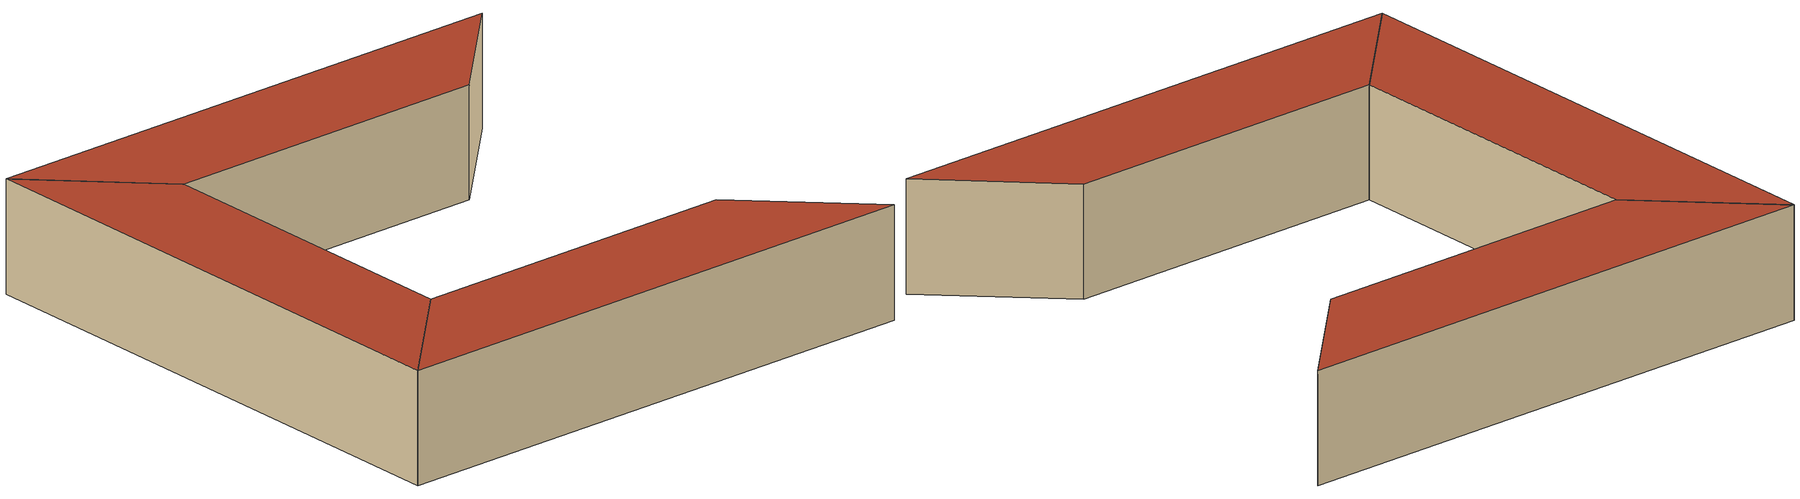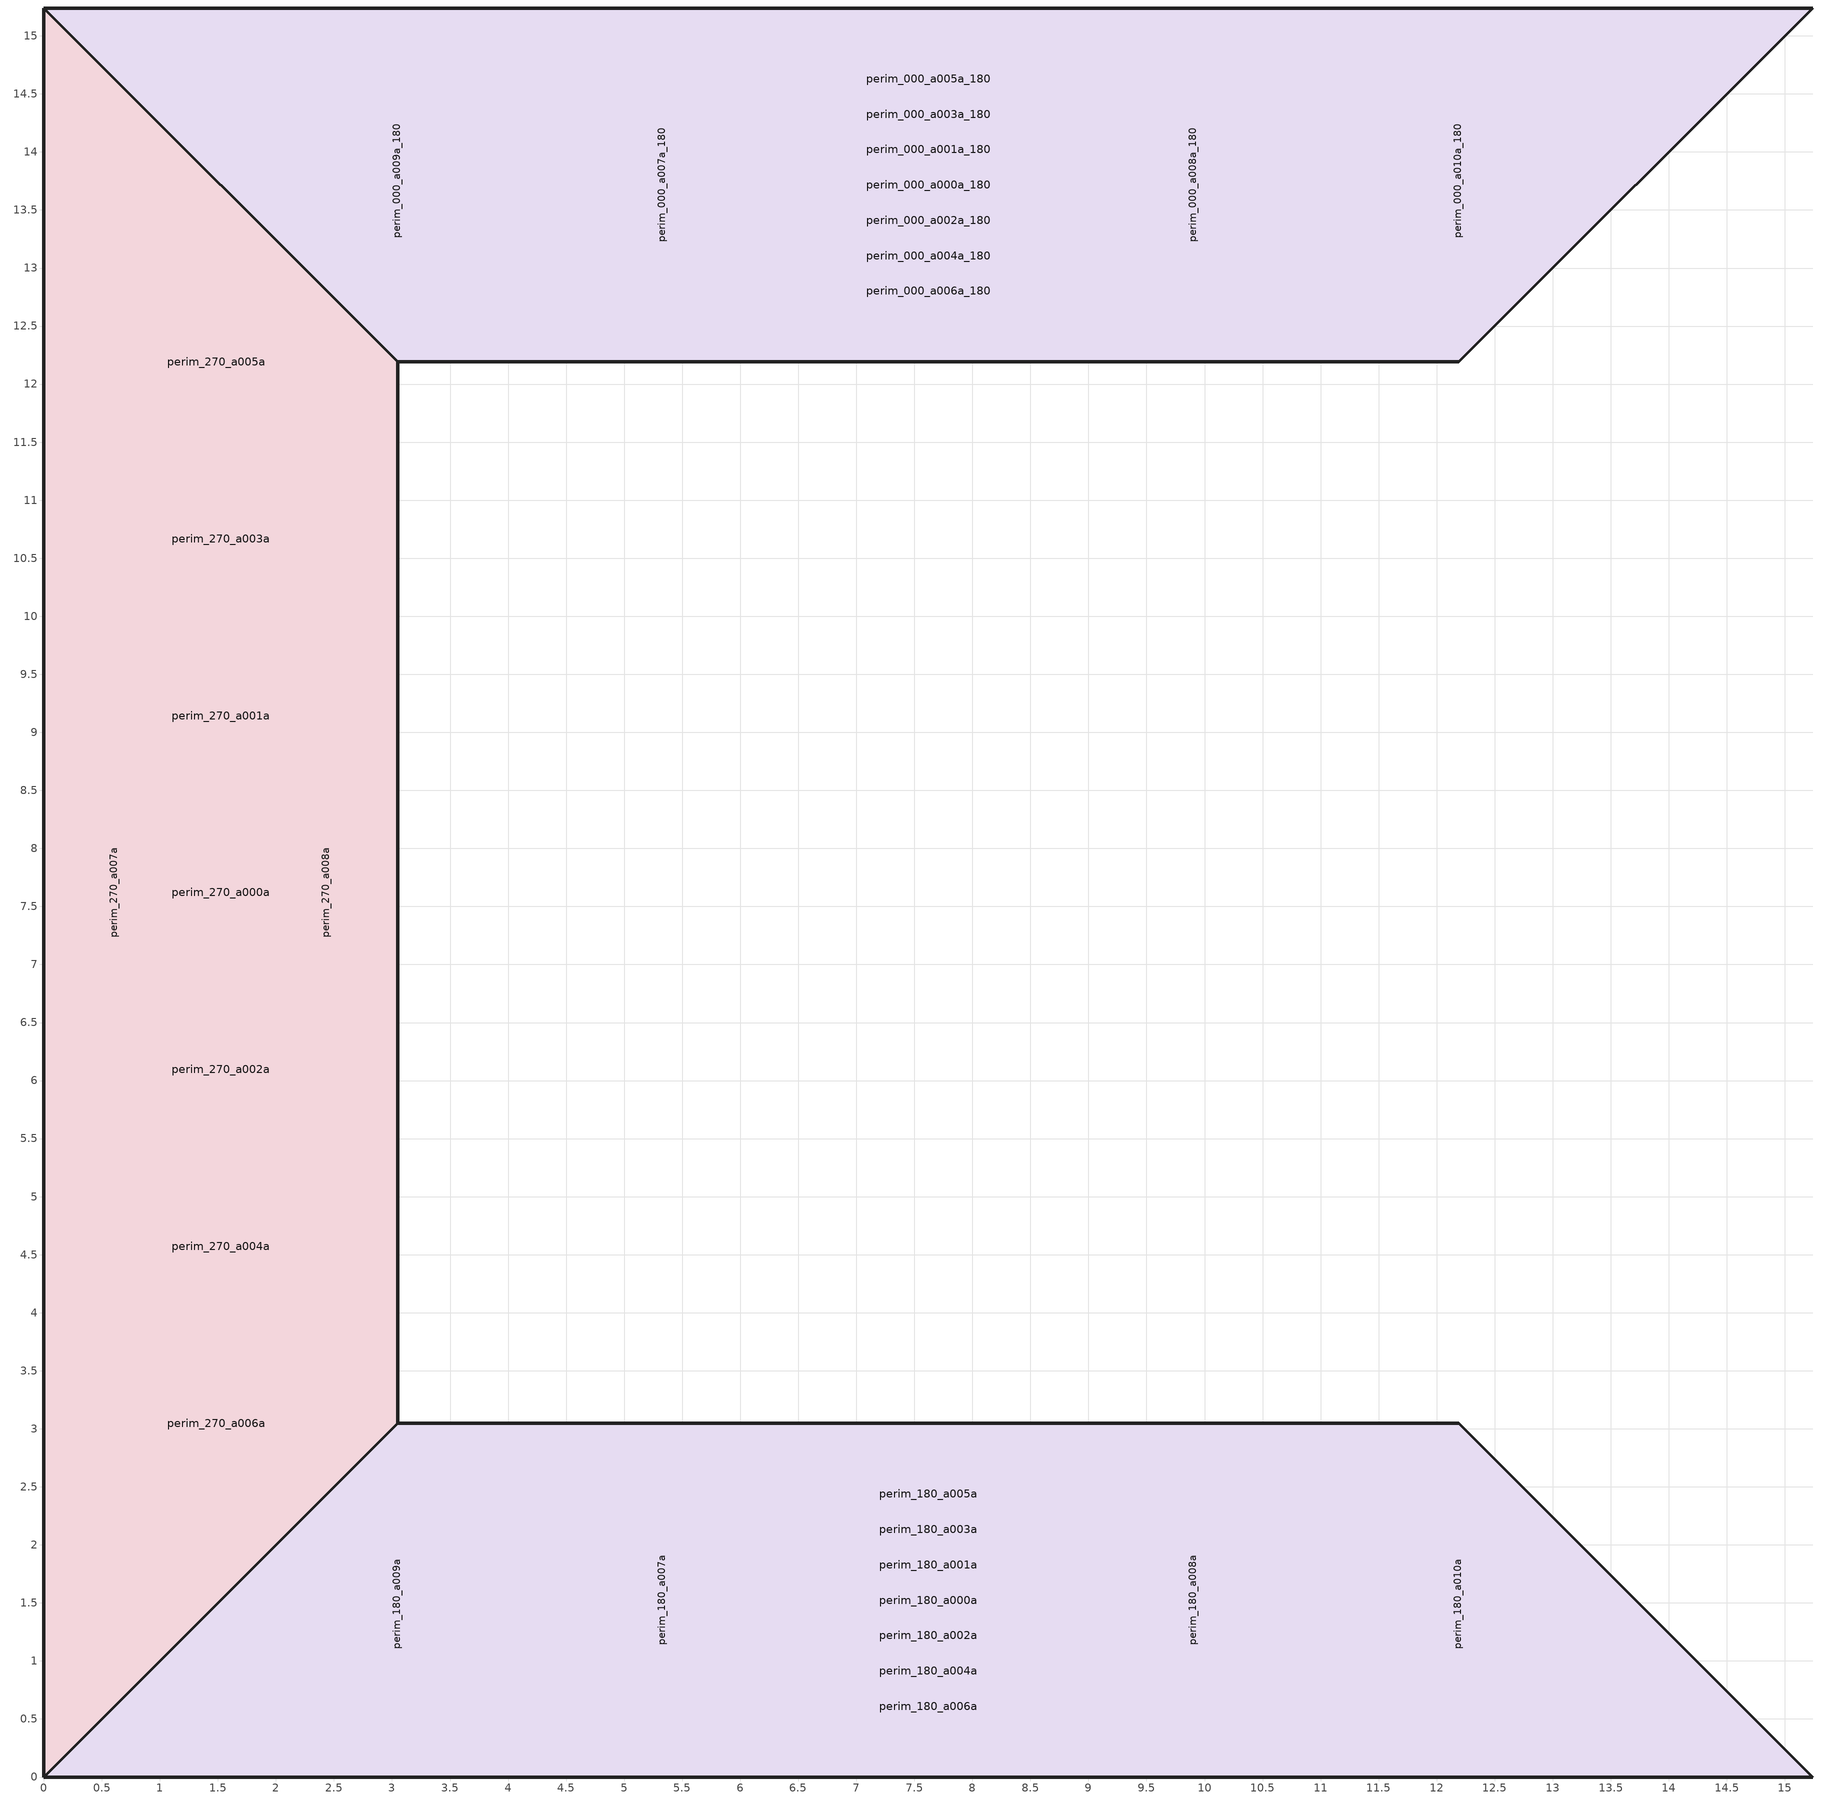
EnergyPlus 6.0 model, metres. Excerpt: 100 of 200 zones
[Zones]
perim_270_a000a
 floor ground (Exterior Floor): 0,15.24 3.05,12.19 3.05,3.05 0,0 z0
 wall outside (Exterior Wall): 0,0 3.05,3.05 3.05,12.19 0,15.24 0,0 z0:3.05
 roof outside (Exterior Roof): 0,0 3.05,3.05 3.05,12.19 0,15.24 z3.05
perim_000_a000a_180
 floor ground (Exterior Floor): 15.24,15.24 12.19,12.19 3.05,12.19 0,15.24 z0
 wall outside (Exterior Wall): 3.05,12.19 12.19,12.19 15.24,15.24 0,15.24 3.05,12.19 z0:3.05
 roof outside (Exterior Roof): 12.19,12.19 15.24,15.24 0,15.24 3.05,12.19 z3.05
perim_180_a000a
 floor ground (Exterior Floor): 12.19,3.05 15.24,0 0,0 3.05,3.05 z0
 wall outside (Exterior Wall): 12.19,3.05 3.05,3.05 0,0 15.24,0 12.19,3.05 z0:3.05
 roof outside (Exterior Roof): 15.24,0 12.19,3.05 3.05,3.05 0,0 z3.05
perim_270_a001a
 floor ground (Exterior Floor): 0,15.24 3.05,12.19 3.05,3.05 0,0 z0
 wall outside (Exterior Wall): 0,0 3.05,3.05 3.05,12.19 0,15.24 0,0 z0:3.05
 roof outside (Exterior Roof): 0,0 3.05,3.05 3.05,12.19 0,15.24 z3.05
perim_000_a001a_180
 floor ground (Exterior Floor): 15.24,15.24 12.19,12.19 3.05,12.19 0,15.24 z0
 wall outside (Exterior Wall): 3.05,12.19 12.19,12.19 15.24,15.24 0,15.24 3.05,12.19 z0:3.05
 roof outside (Exterior Roof): 12.19,12.19 15.24,15.24 0,15.24 3.05,12.19 z3.05
perim_180_a001a
 floor ground (Exterior Floor): 12.19,3.05 15.24,0 0,0 3.05,3.05 z0
 wall outside (Exterior Wall): 12.19,3.05 3.05,3.05 0,0 15.24,0 12.19,3.05 z0:3.05
 roof outside (Exterior Roof): 15.24,0 12.19,3.05 3.05,3.05 0,0 z3.05
perim_270_a002a
 floor ground (Exterior Floor): 0,15.24 3.05,12.19 3.05,3.05 0,0 z0
 wall outside (Exterior Wall): 0,0 3.05,3.05 3.05,12.19 0,15.24 0,0 z0:3.05
 roof outside (Exterior Roof): 0,0 3.05,3.05 3.05,12.19 0,15.24 z3.05
perim_000_a002a_180
 floor ground (Exterior Floor): 15.24,15.24 12.19,12.19 3.05,12.19 0,15.24 z0
 wall outside (Exterior Wall): 3.05,12.19 12.19,12.19 15.24,15.24 0,15.24 3.05,12.19 z0:3.05
 roof outside (Exterior Roof): 12.19,12.19 15.24,15.24 0,15.24 3.05,12.19 z3.05
perim_180_a002a
 floor ground (Exterior Floor): 12.19,3.05 15.24,0 0,0 3.05,3.05 z0
 wall outside (Exterior Wall): 12.19,3.05 3.05,3.05 0,0 15.24,0 12.19,3.05 z0:3.05
 roof outside (Exterior Roof): 15.24,0 12.19,3.05 3.05,3.05 0,0 z3.05
perim_270_a003a
 floor ground (Exterior Floor): 0,15.24 3.05,12.19 3.05,3.05 0,0 z0
 wall outside (Exterior Wall): 0,0 3.05,3.05 3.05,12.19 0,15.24 0,0 z0:3.05
 roof outside (Exterior Roof): 0,0 3.05,3.05 3.05,12.19 0,15.24 z3.05
perim_000_a003a_180
 floor ground (Exterior Floor): 15.24,15.24 12.19,12.19 3.05,12.19 0,15.24 z0
 wall outside (Exterior Wall): 3.05,12.19 12.19,12.19 15.24,15.24 0,15.24 3.05,12.19 z0:3.05
 roof outside (Exterior Roof): 12.19,12.19 15.24,15.24 0,15.24 3.05,12.19 z3.05
perim_180_a003a
 floor ground (Exterior Floor): 12.19,3.05 15.24,0 0,0 3.05,3.05 z0
 wall outside (Exterior Wall): 12.19,3.05 3.05,3.05 0,0 15.24,0 12.19,3.05 z0:3.05
 roof outside (Exterior Roof): 15.24,0 12.19,3.05 3.05,3.05 0,0 z3.05
perim_270_a004a
 floor ground (Exterior Floor): 0,15.24 3.05,12.19 3.05,3.05 0,0 z0
 wall outside (Exterior Wall): 0,0 3.05,3.05 3.05,12.19 0,15.24 0,0 z0:3.05
 roof outside (Exterior Roof): 0,0 3.05,3.05 3.05,12.19 0,15.24 z3.05
perim_000_a004a_180
 floor ground (Exterior Floor): 15.24,15.24 12.19,12.19 3.05,12.19 0,15.24 z0
 wall outside (Exterior Wall): 3.05,12.19 12.19,12.19 15.24,15.24 0,15.24 3.05,12.19 z0:3.05
 roof outside (Exterior Roof): 12.19,12.19 15.24,15.24 0,15.24 3.05,12.19 z3.05
perim_180_a004a
 floor ground (Exterior Floor): 12.19,3.05 15.24,0 0,0 3.05,3.05 z0
 wall outside (Exterior Wall): 12.19,3.05 3.05,3.05 0,0 15.24,0 12.19,3.05 z0:3.05
 roof outside (Exterior Roof): 15.24,0 12.19,3.05 3.05,3.05 0,0 z3.05
perim_270_a005a
 floor ground (Exterior Floor): 0,15.24 3.05,12.19 3.05,3.05 0,0 z0
 wall outside (Exterior Wall): 0,0 3.05,3.05 3.05,12.19 0,15.24 0,0 z0:3.05
 roof outside (Exterior Roof): 0,0 3.05,3.05 3.05,12.19 0,15.24 z3.05
perim_000_a005a_180
 floor ground (Exterior Floor): 15.24,15.24 12.19,12.19 3.05,12.19 0,15.24 z0
 wall outside (Exterior Wall): 3.05,12.19 12.19,12.19 15.24,15.24 0,15.24 3.05,12.19 z0:3.05
 roof outside (Exterior Roof): 12.19,12.19 15.24,15.24 0,15.24 3.05,12.19 z3.05
perim_180_a005a
 floor ground (Exterior Floor): 12.19,3.05 15.24,0 0,0 3.05,3.05 z0
 wall outside (Exterior Wall): 12.19,3.05 3.05,3.05 0,0 15.24,0 12.19,3.05 z0:3.05
 roof outside (Exterior Roof): 15.24,0 12.19,3.05 3.05,3.05 0,0 z3.05
perim_270_a006a
 floor ground (Exterior Floor): 0,15.24 3.05,12.19 3.05,3.05 0,0 z0
 wall outside (Exterior Wall): 0,0 3.05,3.05 3.05,12.19 0,15.24 0,0 z0:3.05
 roof outside (Exterior Roof): 0,0 3.05,3.05 3.05,12.19 0,15.24 z3.05
perim_000_a006a_180
 floor ground (Exterior Floor): 15.24,15.24 12.19,12.19 3.05,12.19 0,15.24 z0
 wall outside (Exterior Wall): 3.05,12.19 12.19,12.19 15.24,15.24 0,15.24 3.05,12.19 z0:3.05
 roof outside (Exterior Roof): 12.19,12.19 15.24,15.24 0,15.24 3.05,12.19 z3.05
perim_180_a006a
 floor ground (Exterior Floor): 12.19,3.05 15.24,0 0,0 3.05,3.05 z0
 wall outside (Exterior Wall): 12.19,3.05 3.05,3.05 0,0 15.24,0 12.19,3.05 z0:3.05
 roof outside (Exterior Roof): 15.24,0 12.19,3.05 3.05,3.05 0,0 z3.05
perim_270_a007a
 floor ground (Exterior Floor): 0,15.24 3.05,12.19 3.05,3.05 0,0 z0
 wall outside (Exterior Wall): 0,0 3.05,3.05 3.05,12.19 0,15.24 0,0 z0:3.05
 roof outside (Exterior Roof): 0,0 3.05,3.05 3.05,12.19 0,15.24 z3.05
perim_000_a007a_180
 floor ground (Exterior Floor): 15.24,15.24 12.19,12.19 3.05,12.19 0,15.24 z0
 wall outside (Exterior Wall): 3.05,12.19 12.19,12.19 15.24,15.24 0,15.24 3.05,12.19 z0:3.05
 roof outside (Exterior Roof): 12.19,12.19 15.24,15.24 0,15.24 3.05,12.19 z3.05
perim_180_a007a
 floor ground (Exterior Floor): 12.19,3.05 15.24,0 0,0 3.05,3.05 z0
 wall outside (Exterior Wall): 12.19,3.05 3.05,3.05 0,0 15.24,0 12.19,3.05 z0:3.05
 roof outside (Exterior Roof): 15.24,0 12.19,3.05 3.05,3.05 0,0 z3.05
perim_270_a008a
 floor ground (Exterior Floor): 0,15.24 3.05,12.19 3.05,3.05 0,0 z0
 wall outside (Exterior Wall): 0,0 3.05,3.05 3.05,12.19 0,15.24 0,0 z0:3.05
 roof outside (Exterior Roof): 0,0 3.05,3.05 3.05,12.19 0,15.24 z3.05
perim_000_a008a_180
 floor ground (Exterior Floor): 15.24,15.24 12.19,12.19 3.05,12.19 0,15.24 z0
 wall outside (Exterior Wall): 3.05,12.19 12.19,12.19 15.24,15.24 0,15.24 3.05,12.19 z0:3.05
 roof outside (Exterior Roof): 12.19,12.19 15.24,15.24 0,15.24 3.05,12.19 z3.05
perim_180_a008a
 floor ground (Exterior Floor): 12.19,3.05 15.24,0 0,0 3.05,3.05 z0
 wall outside (Exterior Wall): 12.19,3.05 3.05,3.05 0,0 15.24,0 12.19,3.05 z0:3.05
 roof outside (Exterior Roof): 15.24,0 12.19,3.05 3.05,3.05 0,0 z3.05
perim_270_a009a
 floor ground (Exterior Floor): 0,15.24 3.05,12.19 3.05,3.05 0,0 z0
 wall outside (Exterior Wall): 0,0 3.05,3.05 3.05,12.19 0,15.24 0,0 z0:3.05
 roof outside (Exterior Roof): 0,0 3.05,3.05 3.05,12.19 0,15.24 z3.05
perim_000_a009a_180
 floor ground (Exterior Floor): 15.24,15.24 12.19,12.19 3.05,12.19 0,15.24 z0
 wall outside (Exterior Wall): 3.05,12.19 12.19,12.19 15.24,15.24 0,15.24 3.05,12.19 z0:3.05
 roof outside (Exterior Roof): 12.19,12.19 15.24,15.24 0,15.24 3.05,12.19 z3.05
perim_180_a009a
 floor ground (Exterior Floor): 12.19,3.05 15.24,0 0,0 3.05,3.05 z0
 wall outside (Exterior Wall): 12.19,3.05 3.05,3.05 0,0 15.24,0 12.19,3.05 z0:3.05
 roof outside (Exterior Roof): 15.24,0 12.19,3.05 3.05,3.05 0,0 z3.05
perim_270_a010a
 floor ground (Exterior Floor): 0,15.24 3.05,12.19 3.05,3.05 0,0 z0
 wall outside (Exterior Wall): 0,0 3.05,3.05 3.05,12.19 0,15.24 0,0 z0:3.05
 roof outside (Exterior Roof): 0,0 3.05,3.05 3.05,12.19 0,15.24 z3.05
perim_000_a010a_180
 floor ground (Exterior Floor): 15.24,15.24 12.19,12.19 3.05,12.19 0,15.24 z0
 wall outside (Exterior Wall): 3.05,12.19 12.19,12.19 15.24,15.24 0,15.24 3.05,12.19 z0:3.05
 roof outside (Exterior Roof): 12.19,12.19 15.24,15.24 0,15.24 3.05,12.19 z3.05
perim_180_a010a
 floor ground (Exterior Floor): 12.19,3.05 15.24,0 0,0 3.05,3.05 z0
 wall outside (Exterior Wall): 12.19,3.05 3.05,3.05 0,0 15.24,0 12.19,3.05 z0:3.05
 roof outside (Exterior Roof): 15.24,0 12.19,3.05 3.05,3.05 0,0 z3.05
perim_270_a011a
 floor ground (Exterior Floor): 0,15.24 3.05,12.19 3.05,3.05 0,0 z0
 wall outside (Exterior Wall): 0,0 3.05,3.05 3.05,12.19 0,15.24 0,0 z0:3.05
 roof outside (Exterior Roof): 0,0 3.05,3.05 3.05,12.19 0,15.24 z3.05
perim_000_a011a_180
 floor ground (Exterior Floor): 15.24,15.24 12.19,12.19 3.05,12.19 0,15.24 z0
 wall outside (Exterior Wall): 3.05,12.19 12.19,12.19 15.24,15.24 0,15.24 3.05,12.19 z0:3.05
 roof outside (Exterior Roof): 12.19,12.19 15.24,15.24 0,15.24 3.05,12.19 z3.05
perim_180_a011a
 floor ground (Exterior Floor): 12.19,3.05 15.24,0 0,0 3.05,3.05 z0
 wall outside (Exterior Wall): 12.19,3.05 3.05,3.05 0,0 15.24,0 12.19,3.05 z0:3.05
 roof outside (Exterior Roof): 15.24,0 12.19,3.05 3.05,3.05 0,0 z3.05
perim_270_a012a
 floor ground (Exterior Floor): 0,15.24 3.05,12.19 3.05,3.05 0,0 z0
 wall outside (Exterior Wall): 0,0 3.05,3.05 3.05,12.19 0,15.24 0,0 z0:3.05
 roof outside (Exterior Roof): 0,0 3.05,3.05 3.05,12.19 0,15.24 z3.05
perim_000_a012a_180
 floor ground (Exterior Floor): 15.24,15.24 12.19,12.19 3.05,12.19 0,15.24 z0
 wall outside (Exterior Wall): 3.05,12.19 12.19,12.19 15.24,15.24 0,15.24 3.05,12.19 z0:3.05
 roof outside (Exterior Roof): 12.19,12.19 15.24,15.24 0,15.24 3.05,12.19 z3.05
perim_180_a012a
 floor ground (Exterior Floor): 12.19,3.05 15.24,0 0,0 3.05,3.05 z0
 wall outside (Exterior Wall): 12.19,3.05 3.05,3.05 0,0 15.24,0 12.19,3.05 z0:3.05
 roof outside (Exterior Roof): 15.24,0 12.19,3.05 3.05,3.05 0,0 z3.05
perim_270_a013a
 floor ground (Exterior Floor): 0,15.24 3.05,12.19 3.05,3.05 0,0 z0
 wall outside (Exterior Wall): 0,0 3.05,3.05 3.05,12.19 0,15.24 0,0 z0:3.05
 roof outside (Exterior Roof): 0,0 3.05,3.05 3.05,12.19 0,15.24 z3.05
perim_000_a013a_180
 floor ground (Exterior Floor): 15.24,15.24 12.19,12.19 3.05,12.19 0,15.24 z0
 wall outside (Exterior Wall): 3.05,12.19 12.19,12.19 15.24,15.24 0,15.24 3.05,12.19 z0:3.05
 roof outside (Exterior Roof): 12.19,12.19 15.24,15.24 0,15.24 3.05,12.19 z3.05
perim_180_a013a
 floor ground (Exterior Floor): 12.19,3.05 15.24,0 0,0 3.05,3.05 z0
 wall outside (Exterior Wall): 12.19,3.05 3.05,3.05 0,0 15.24,0 12.19,3.05 z0:3.05
 roof outside (Exterior Roof): 15.24,0 12.19,3.05 3.05,3.05 0,0 z3.05
perim_270_a014a
 floor ground (Exterior Floor): 0,15.24 3.05,12.19 3.05,3.05 0,0 z0
 wall outside (Exterior Wall): 0,0 3.05,3.05 3.05,12.19 0,15.24 0,0 z0:3.05
 roof outside (Exterior Roof): 0,0 3.05,3.05 3.05,12.19 0,15.24 z3.05
perim_000_a014a_180
 floor ground (Exterior Floor): 15.24,15.24 12.19,12.19 3.05,12.19 0,15.24 z0
 wall outside (Exterior Wall): 3.05,12.19 12.19,12.19 15.24,15.24 0,15.24 3.05,12.19 z0:3.05
 roof outside (Exterior Roof): 12.19,12.19 15.24,15.24 0,15.24 3.05,12.19 z3.05
perim_180_a014a
 floor ground (Exterior Floor): 12.19,3.05 15.24,0 0,0 3.05,3.05 z0
 wall outside (Exterior Wall): 12.19,3.05 3.05,3.05 0,0 15.24,0 12.19,3.05 z0:3.05
 roof outside (Exterior Roof): 15.24,0 12.19,3.05 3.05,3.05 0,0 z3.05
perim_270_a015a
 floor ground (Exterior Floor): 0,15.24 3.05,12.19 3.05,3.05 0,0 z0
 wall outside (Exterior Wall): 0,0 3.05,3.05 3.05,12.19 0,15.24 0,0 z0:3.05
 roof outside (Exterior Roof): 0,0 3.05,3.05 3.05,12.19 0,15.24 z3.05
perim_000_a015a_180
 floor ground (Exterior Floor): 15.24,15.24 12.19,12.19 3.05,12.19 0,15.24 z0
 wall outside (Exterior Wall): 3.05,12.19 12.19,12.19 15.24,15.24 0,15.24 3.05,12.19 z0:3.05
 roof outside (Exterior Roof): 12.19,12.19 15.24,15.24 0,15.24 3.05,12.19 z3.05
perim_180_a015a
 floor ground (Exterior Floor): 12.19,3.05 15.24,0 0,0 3.05,3.05 z0
 wall outside (Exterior Wall): 12.19,3.05 3.05,3.05 0,0 15.24,0 12.19,3.05 z0:3.05
 roof outside (Exterior Roof): 15.24,0 12.19,3.05 3.05,3.05 0,0 z3.05
perim_270_a016a
 floor ground (Exterior Floor): 0,15.24 3.05,12.19 3.05,3.05 0,0 z0
 wall outside (Exterior Wall): 0,0 3.05,3.05 3.05,12.19 0,15.24 0,0 z0:3.05
 roof outside (Exterior Roof): 0,0 3.05,3.05 3.05,12.19 0,15.24 z3.05
perim_000_a016a_180
 floor ground (Exterior Floor): 15.24,15.24 12.19,12.19 3.05,12.19 0,15.24 z0
 wall outside (Exterior Wall): 3.05,12.19 12.19,12.19 15.24,15.24 0,15.24 3.05,12.19 z0:3.05
 roof outside (Exterior Roof): 12.19,12.19 15.24,15.24 0,15.24 3.05,12.19 z3.05
perim_180_a016a
 floor ground (Exterior Floor): 12.19,3.05 15.24,0 0,0 3.05,3.05 z0
 wall outside (Exterior Wall): 12.19,3.05 3.05,3.05 0,0 15.24,0 12.19,3.05 z0:3.05
 roof outside (Exterior Roof): 15.24,0 12.19,3.05 3.05,3.05 0,0 z3.05
perim_270_a017a
 floor ground (Exterior Floor): 0,15.24 3.05,12.19 3.05,3.05 0,0 z0
 wall outside (Exterior Wall): 0,0 3.05,3.05 3.05,12.19 0,15.24 0,0 z0:3.05
 roof outside (Exterior Roof): 0,0 3.05,3.05 3.05,12.19 0,15.24 z3.05
perim_000_a017a_180
 floor ground (Exterior Floor): 15.24,15.24 12.19,12.19 3.05,12.19 0,15.24 z0
 wall outside (Exterior Wall): 3.05,12.19 12.19,12.19 15.24,15.24 0,15.24 3.05,12.19 z0:3.05
 roof outside (Exterior Roof): 12.19,12.19 15.24,15.24 0,15.24 3.05,12.19 z3.05
perim_180_a017a
 floor ground (Exterior Floor): 12.19,3.05 15.24,0 0,0 3.05,3.05 z0
 wall outside (Exterior Wall): 12.19,3.05 3.05,3.05 0,0 15.24,0 12.19,3.05 z0:3.05
 roof outside (Exterior Roof): 15.24,0 12.19,3.05 3.05,3.05 0,0 z3.05
perim_270_a018a
 floor ground (Exterior Floor): 0,15.24 3.05,12.19 3.05,3.05 0,0 z0
 wall outside (Exterior Wall): 0,0 3.05,3.05 3.05,12.19 0,15.24 0,0 z0:3.05
 roof outside (Exterior Roof): 0,0 3.05,3.05 3.05,12.19 0,15.24 z3.05
perim_000_a018a_180
 floor ground (Exterior Floor): 15.24,15.24 12.19,12.19 3.05,12.19 0,15.24 z0
 wall outside (Exterior Wall): 3.05,12.19 12.19,12.19 15.24,15.24 0,15.24 3.05,12.19 z0:3.05
 roof outside (Exterior Roof): 12.19,12.19 15.24,15.24 0,15.24 3.05,12.19 z3.05
perim_180_a018a
 floor ground (Exterior Floor): 12.19,3.05 15.24,0 0,0 3.05,3.05 z0
 wall outside (Exterior Wall): 12.19,3.05 3.05,3.05 0,0 15.24,0 12.19,3.05 z0:3.05
 roof outside (Exterior Roof): 15.24,0 12.19,3.05 3.05,3.05 0,0 z3.05
perim_270_a019a
 floor ground (Exterior Floor): 0,15.24 3.05,12.19 3.05,3.05 0,0 z0
 wall outside (Exterior Wall): 0,0 3.05,3.05 3.05,12.19 0,15.24 0,0 z0:3.05
 roof outside (Exterior Roof): 0,0 3.05,3.05 3.05,12.19 0,15.24 z3.05
perim_000_a019a_180
 floor ground (Exterior Floor): 15.24,15.24 12.19,12.19 3.05,12.19 0,15.24 z0
 wall outside (Exterior Wall): 3.05,12.19 12.19,12.19 15.24,15.24 0,15.24 3.05,12.19 z0:3.05
 roof outside (Exterior Roof): 12.19,12.19 15.24,15.24 0,15.24 3.05,12.19 z3.05
perim_180_a019a
 floor ground (Exterior Floor): 12.19,3.05 15.24,0 0,0 3.05,3.05 z0
 wall outside (Exterior Wall): 12.19,3.05 3.05,3.05 0,0 15.24,0 12.19,3.05 z0:3.05
 roof outside (Exterior Roof): 15.24,0 12.19,3.05 3.05,3.05 0,0 z3.05
perim_270_a020a
 floor ground (Exterior Floor): 0,15.24 3.05,12.19 3.05,3.05 0,0 z0
 wall outside (Exterior Wall): 0,0 3.05,3.05 3.05,12.19 0,15.24 0,0 z0:3.05
 roof outside (Exterior Roof): 0,0 3.05,3.05 3.05,12.19 0,15.24 z3.05
perim_000_a020a_180
 floor ground (Exterior Floor): 15.24,15.24 12.19,12.19 3.05,12.19 0,15.24 z0
 wall outside (Exterior Wall): 3.05,12.19 12.19,12.19 15.24,15.24 0,15.24 3.05,12.19 z0:3.05
 roof outside (Exterior Roof): 12.19,12.19 15.24,15.24 0,15.24 3.05,12.19 z3.05
perim_270_a021a
 floor ground (Exterior Floor): 0,15.24 3.05,12.19 3.05,3.05 0,0 z0
 wall outside (Exterior Wall): 0,0 3.05,3.05 3.05,12.19 0,15.24 0,0 z0:3.05
 roof outside (Exterior Roof): 0,0 3.05,3.05 3.05,12.19 0,15.24 z3.05
perim_000_a021a_180
 floor ground (Exterior Floor): 15.24,15.24 12.19,12.19 3.05,12.19 0,15.24 z0
 wall outside (Exterior Wall): 3.05,12.19 12.19,12.19 15.24,15.24 0,15.24 3.05,12.19 z0:3.05
 roof outside (Exterior Roof): 12.19,12.19 15.24,15.24 0,15.24 3.05,12.19 z3.05
perim_270_a022a
 floor ground (Exterior Floor): 0,15.24 3.05,12.19 3.05,3.05 0,0 z0
 wall outside (Exterior Wall): 0,0 3.05,3.05 3.05,12.19 0,15.24 0,0 z0:3.05
 roof outside (Exterior Roof): 0,0 3.05,3.05 3.05,12.19 0,15.24 z3.05
perim_000_a022a_180
 floor ground (Exterior Floor): 15.24,15.24 12.19,12.19 3.05,12.19 0,15.24 z0
 wall outside (Exterior Wall): 3.05,12.19 12.19,12.19 15.24,15.24 0,15.24 3.05,12.19 z0:3.05
 roof outside (Exterior Roof): 12.19,12.19 15.24,15.24 0,15.24 3.05,12.19 z3.05
perim_270_a023a
 floor ground (Exterior Floor): 0,15.24 3.05,12.19 3.05,3.05 0,0 z0
 wall outside (Exterior Wall): 0,0 3.05,3.05 3.05,12.19 0,15.24 0,0 z0:3.05
 roof outside (Exterior Roof): 0,0 3.05,3.05 3.05,12.19 0,15.24 z3.05
perim_000_a023a_180
 floor ground (Exterior Floor): 15.24,15.24 12.19,12.19 3.05,12.19 0,15.24 z0
 wall outside (Exterior Wall): 3.05,12.19 12.19,12.19 15.24,15.24 0,15.24 3.05,12.19 z0:3.05
 roof outside (Exterior Roof): 12.19,12.19 15.24,15.24 0,15.24 3.05,12.19 z3.05
perim_270_a024a
 floor ground (Exterior Floor): 0,15.24 3.05,12.19 3.05,3.05 0,0 z0
 wall outside (Exterior Wall): 0,0 3.05,3.05 3.05,12.19 0,15.24 0,0 z0:3.05
 roof outside (Exterior Roof): 0,0 3.05,3.05 3.05,12.19 0,15.24 z3.05
perim_000_a024a_180
 floor ground (Exterior Floor): 15.24,15.24 12.19,12.19 3.05,12.19 0,15.24 z0
 wall outside (Exterior Wall): 3.05,12.19 12.19,12.19 15.24,15.24 0,15.24 3.05,12.19 z0:3.05
 roof outside (Exterior Roof): 12.19,12.19 15.24,15.24 0,15.24 3.05,12.19 z3.05
perim_270_a025a
 floor ground (Exterior Floor): 0,15.24 3.05,12.19 3.05,3.05 0,0 z0
 wall outside (Exterior Wall): 0,0 3.05,3.05 3.05,12.19 0,15.24 0,0 z0:3.05
 roof outside (Exterior Roof): 0,0 3.05,3.05 3.05,12.19 0,15.24 z3.05
perim_000_a025a_180
 floor ground (Exterior Floor): 15.24,15.24 12.19,12.19 3.05,12.19 0,15.24 z0
 wall outside (Exterior Wall): 3.05,12.19 12.19,12.19 15.24,15.24 0,15.24 3.05,12.19 z0:3.05
 roof outside (Exterior Roof): 12.19,12.19 15.24,15.24 0,15.24 3.05,12.19 z3.05
perim_270_a026a
 floor ground (Exterior Floor): 0,15.24 3.05,12.19 3.05,3.05 0,0 z0
 wall outside (Exterior Wall): 0,0 3.05,3.05 3.05,12.19 0,15.24 0,0 z0:3.05
 roof outside (Exterior Roof): 0,0 3.05,3.05 3.05,12.19 0,15.24 z3.05
perim_000_a026a_180
 floor ground (Exterior Floor): 15.24,15.24 12.19,12.19 3.05,12.19 0,15.24 z0
 wall outside (Exterior Wall): 3.05,12.19 12.19,12.19 15.24,15.24 0,15.24 3.05,12.19 z0:3.05
 roof outside (Exterior Roof): 12.19,12.19 15.24,15.24 0,15.24 3.05,12.19 z3.05
perim_270_a027a
 floor ground (Exterior Floor): 0,15.24 3.05,12.19 3.05,3.05 0,0 z0
 wall outside (Exterior Wall): 0,0 3.05,3.05 3.05,12.19 0,15.24 0,0 z0:3.05
 roof outside (Exterior Roof): 0,0 3.05,3.05 3.05,12.19 0,15.24 z3.05
perim_000_a027a_180
 floor ground (Exterior Floor): 15.24,15.24 12.19,12.19 3.05,12.19 0,15.24 z0
 wall outside (Exterior Wall): 3.05,12.19 12.19,12.19 15.24,15.24 0,15.24 3.05,12.19 z0:3.05
 roof outside (Exterior Roof): 12.19,12.19 15.24,15.24 0,15.24 3.05,12.19 z3.05
perim_270_a028a
 floor ground (Exterior Floor): 0,15.24 3.05,12.19 3.05,3.05 0,0 z0
 wall outside (Exterior Wall): 0,0 3.05,3.05 3.05,12.19 0,15.24 0,0 z0:3.05
 roof outside (Exterior Roof): 0,0 3.05,3.05 3.05,12.19 0,15.24 z3.05
perim_000_a028a_180
 floor ground (Exterior Floor): 15.24,15.24 12.19,12.19 3.05,12.19 0,15.24 z0
 wall outside (Exterior Wall): 3.05,12.19 12.19,12.19 15.24,15.24 0,15.24 3.05,12.19 z0:3.05
 roof outside (Exterior Roof): 12.19,12.19 15.24,15.24 0,15.24 3.05,12.19 z3.05
perim_270_a029a
 floor ground (Exterior Floor): 0,15.24 3.05,12.19 3.05,3.05 0,0 z0
 wall outside (Exterior Wall): 0,0 3.05,3.05 3.05,12.19 0,15.24 0,0 z0:3.05
 roof outside (Exterior Roof): 0,0 3.05,3.05 3.05,12.19 0,15.24 z3.05
perim_000_a029a_180
 floor ground (Exterior Floor): 15.24,15.24 12.19,12.19 3.05,12.19 0,15.24 z0
 wall outside (Exterior Wall): 3.05,12.19 12.19,12.19 15.24,15.24 0,15.24 3.05,12.19 z0:3.05
 roof outside (Exterior Roof): 12.19,12.19 15.24,15.24 0,15.24 3.05,12.19 z3.05
perim_270_a030a
 floor ground (Exterior Floor): 0,15.24 3.05,12.19 3.05,3.05 0,0 z0
 wall outside (Exterior Wall): 0,0 3.05,3.05 3.05,12.19 0,15.24 0,0 z0:3.05
 roof outside (Exterior Roof): 0,0 3.05,3.05 3.05,12.19 0,15.24 z3.05
perim_000_a030a_180
 floor ground (Exterior Floor): 15.24,15.24 12.19,12.19 3.05,12.19 0,15.24 z0
 wall outside (Exterior Wall): 3.05,12.19 12.19,12.19 15.24,15.24 0,15.24 3.05,12.19 z0:3.05
 roof outside (Exterior Roof): 12.19,12.19 15.24,15.24 0,15.24 3.05,12.19 z3.05
perim_270_a031a
 floor ground (Exterior Floor): 0,15.24 3.05,12.19 3.05,3.05 0,0 z0
 wall outside (Exterior Wall): 0,0 3.05,3.05 3.05,12.19 0,15.24 0,0 z0:3.05
 roof outside (Exterior Roof): 0,0 3.05,3.05 3.05,12.19 0,15.24 z3.05
perim_000_a031a_180
 floor ground (Exterior Floor): 15.24,15.24 12.19,12.19 3.05,12.19 0,15.24 z0
 wall outside (Exterior Wall): 3.05,12.19 12.19,12.19 15.24,15.24 0,15.24 3.05,12.19 z0:3.05
 roof outside (Exterior Roof): 12.19,12.19 15.24,15.24 0,15.24 3.05,12.19 z3.05
perim_270_a032a
 floor ground (Exterior Floor): 0,15.24 3.05,12.19 3.05,3.05 0,0 z0
 wall outside (Exterior Wall): 0,0 3.05,3.05 3.05,12.19 0,15.24 0,0 z0:3.05
 roof outside (Exterior Roof): 0,0 3.05,3.05 3.05,12.19 0,15.24 z3.05
perim_000_a032a_180
 floor ground (Exterior Floor): 15.24,15.24 12.19,12.19 3.05,12.19 0,15.24 z0
 wall outside (Exterior Wall): 3.05,12.19 12.19,12.19 15.24,15.24 0,15.24 3.05,12.19 z0:3.05
 roof outside (Exterior Roof): 12.19,12.19 15.24,15.24 0,15.24 3.05,12.19 z3.05
perim_270_a033a
 floor ground (Exterior Floor): 0,15.24 3.05,12.19 3.05,3.05 0,0 z0
 wall outside (Exterior Wall): 0,0 3.05,3.05 3.05,12.19 0,15.24 0,0 z0:3.05
 roof outside (Exterior Roof): 0,0 3.05,3.05 3.05,12.19 0,15.24 z3.05
perim_000_a033a_180
 floor ground (Exterior Floor): 15.24,15.24 12.19,12.19 3.05,12.19 0,15.24 z0
 wall outside (Exterior Wall): 3.05,12.19 12.19,12.19 15.24,15.24 0,15.24 3.05,12.19 z0:3.05
 roof outside (Exterior Roof): 12.19,12.19 15.24,15.24 0,15.24 3.05,12.19 z3.05
perim_270_a034a
 floor ground (Exterior Floor): 0,15.24 3.05,12.19 3.05,3.05 0,0 z0
 wall outside (Exterior Wall): 0,0 3.05,3.05 3.05,12.19 0,15.24 0,0 z0:3.05
 roof outside (Exterior Roof): 0,0 3.05,3.05 3.05,12.19 0,15.24 z3.05
perim_000_a034a_180
 floor ground (Exterior Floor): 15.24,15.24 12.19,12.19 3.05,12.19 0,15.24 z0
 wall outside (Exterior Wall): 3.05,12.19 12.19,12.19 15.24,15.24 0,15.24 3.05,12.19 z0:3.05
 roof outside (Exterior Roof): 12.19,12.19 15.24,15.24 0,15.24 3.05,12.19 z3.05
perim_270_a035a
 floor ground (Exterior Floor): 0,15.24 3.05,12.19 3.05,3.05 0,0 z0
 wall outside (Exterior Wall): 0,0 3.05,3.05 3.05,12.19 0,15.24 0,0 z0:3.05
 roof outside (Exterior Roof): 0,0 3.05,3.05 3.05,12.19 0,15.24 z3.05
perim_000_a035a_180
 floor ground (Exterior Floor): 15.24,15.24 12.19,12.19 3.05,12.19 0,15.24 z0
 wall outside (Exterior Wall): 3.05,12.19 12.19,12.19 15.24,15.24 0,15.24 3.05,12.19 z0:3.05
 roof outside (Exterior Roof): 12.19,12.19 15.24,15.24 0,15.24 3.05,12.19 z3.05
perim_270_a036a
 floor ground (Exterior Floor): 0,15.24 3.05,12.19 3.05,3.05 0,0 z0
 wall outside (Exterior Wall): 0,0 3.05,3.05 3.05,12.19 0,15.24 0,0 z0:3.05
 roof outside (Exterior Roof): 0,0 3.05,3.05 3.05,12.19 0,15.24 z3.05
perim_000_a036a_180
 floor ground (Exterior Floor): 15.24,15.24 12.19,12.19 3.05,12.19 0,15.24 z0
 wall outside (Exterior Wall): 3.05,12.19 12.19,12.19 15.24,15.24 0,15.24 3.05,12.19 z0:3.05
 roof outside (Exterior Roof): 12.19,12.19 15.24,15.24 0,15.24 3.05,12.19 z3.05
perim_270_a037a
 floor ground (Exterior Floor): 0,15.24 3.05,12.19 3.05,3.05 0,0 z0
 wall outside (Exterior Wall): 0,0 3.05,3.05 3.05,12.19 0,15.24 0,0 z0:3.05
 roof outside (Exterior Roof): 0,0 3.05,3.05 3.05,12.19 0,15.24 z3.05
perim_000_a037a_180
 floor ground (Exterior Floor): 15.24,15.24 12.19,12.19 3.05,12.19 0,15.24 z0
 wall outside (Exterior Wall): 3.05,12.19 12.19,12.19 15.24,15.24 0,15.24 3.05,12.19 z0:3.05
 roof outside (Exterior Roof): 12.19,12.19 15.24,15.24 0,15.24 3.05,12.19 z3.05
perim_270_a038a
 floor ground (Exterior Floor): 0,15.24 3.05,12.19 3.05,3.05 0,0 z0
 wall outside (Exterior Wall): 0,0 3.05,3.05 3.05,12.19 0,15.24 0,0 z0:3.05
 roof outside (Exterior Roof): 0,0 3.05,3.05 3.05,12.19 0,15.24 z3.05
perim_000_a038a_180
 floor ground (Exterior Floor): 15.24,15.24 12.19,12.19 3.05,12.19 0,15.24 z0
 wall outside (Exterior Wall): 3.05,12.19 12.19,12.19 15.24,15.24 0,15.24 3.05,12.19 z0:3.05
 roof outside (Exterior Roof): 12.19,12.19 15.24,15.24 0,15.24 3.05,12.19 z3.05
perim_270_a039a
 floor ground (Exterior Floor): 0,15.24 3.05,12.19 3.05,3.05 0,0 z0
 wall outside (Exterior Wall): 0,0 3.05,3.05 3.05,12.19 0,15.24 0,0 z0:3.05
 roof outside (Exterior Roof): 0,0 3.05,3.05 3.05,12.19 0,15.24 z3.05
perim_000_a039a_180
 floor ground (Exterior Floor): 15.24,15.24 12.19,12.19 3.05,12.19 0,15.24 z0
 wall outside (Exterior Wall): 3.05,12.19 12.19,12.19 15.24,15.24 0,15.24 3.05,12.19 z0:3.05
 roof outside (Exterior Roof): 12.19,12.19 15.24,15.24 0,15.24 3.05,12.19 z3.05
[Building]
increase zone count test: North Axis {deg}=-0; Terrain=CITY; Loads Convergence Tolerance Value=0.04; Temperature Convergence Tolerance Value {deltaC}=0.4; Solar Distribution=FULLINTERIORANDEXTERIOR; Maximum Number of Warmup Days=25
[Site:Location]
Site:Location {fe7555c4-f0c3-4fda-930d-e99a9caff5f8}: 0, 0, 0, 0
[Material]
Name | Roughness | Thickness {m} | Conductivity {W/m-K} | Density {kg/m3} | Specific Heat {J/kg-K}
G01a 19mm gypsum board | MediumSmooth | 0.019 | 0.16 | 800 | 1090
F16 Acoustic tile | MediumSmooth | 0.0191 | 0.06 | 368 | 590
M01 100mm brick | MediumRough | 0.1016 | 0.89 | 1920 | 790
I02 50mm insulation board | MediumRough | 0.0508 | 0.03 | 43 | 1210
M15 200mm heavyweight concrete | MediumRough | 0.2032 | 1.95 | 2240 | 900
M11 100mm lightweight concrete | MediumRough | 0.1016 | 0.53 | 1280 | 840
[Material:AirGap]
Name | Thermal Resistance {m2-K/W}
F05 Ceiling air space resistance | 0.18
F04 Wall air space resistance | 0.15
[Construction]
Exterior Roof: M11 100mm lightweight concrete, F05 Ceiling air space resistance, F16 Acoustic tile
Exterior Wall: M01 100mm brick, M15 200mm heavyweight concrete, I02 50mm insulation board, F04 Wall air space resistance, G01a 19mm gypsum board
Exterior Floor: I02 50mm insulation board, M15 200mm heavyweight concrete
[Zone]
perim_270_a000a; perim_180_a000a; perim_270_a001a; perim_180_a001a; perim_270_a002a; perim_180_a002a; perim_270_a003a; perim_180_a003a; perim_270_a004a; perim_180_a004a; perim_270_a005a; perim_180_a005a; perim_270_a006a; perim_180_a006a; perim_270_a007a; perim_180_a007a; perim_270_a008a; perim_180_a008a; perim_270_a009a; perim_180_a009a; perim_270_a010a; perim_180_a010a; perim_270_a011a; perim_180_a011a; perim_270_a012a; perim_180_a012a; perim_270_a013a; perim_180_a013a; perim_270_a014a; perim_180_a014a; perim_270_a015a; perim_180_a015a; perim_270_a016a; perim_180_a016a; perim_270_a017a; perim_180_a017a; perim_270_a018a; perim_180_a018a; perim_270_a019a; perim_180_a019a; perim_270_a020a; perim_270_a021a; perim_270_a022a; perim_270_a023a; perim_270_a024a; perim_270_a025a; perim_270_a026a; perim_270_a027a; perim_270_a028a; perim_270_a029a; perim_270_a030a; perim_270_a031a; perim_270_a032a; perim_270_a033a; perim_270_a034a; perim_270_a035a; perim_270_a036a; perim_270_a037a; perim_270_a038a; perim_270_a039a: -0, 0, 0, 0, , 1
perim_000_a000a_180; perim_000_a001a_180; perim_000_a002a_180; perim_000_a003a_180; perim_000_a004a_180; perim_000_a005a_180; perim_000_a006a_180; perim_000_a007a_180; perim_000_a008a_180; perim_000_a009a_180; perim_000_a010a_180; perim_000_a011a_180; perim_000_a012a_180; perim_000_a013a_180; perim_000_a014a_180; perim_000_a015a_180; perim_000_a016a_180; perim_000_a017a_180; perim_000_a018a_180; perim_000_a019a_180; perim_000_a020a_180; perim_000_a021a_180; perim_000_a022a_180; perim_000_a023a_180; perim_000_a024a_180; perim_000_a025a_180; perim_000_a026a_180; perim_000_a027a_180; perim_000_a028a_180; perim_000_a029a_180; perim_000_a030a_180; perim_000_a031a_180; perim_000_a032a_180; perim_000_a033a_180; perim_000_a034a_180; perim_000_a035a_180; perim_000_a036a_180; perim_000_a037a_180; perim_000_a038a_180; perim_000_a039a_180: -0, 3.048, 12.192, 0, , 1
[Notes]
Daylight Saving Period in US
